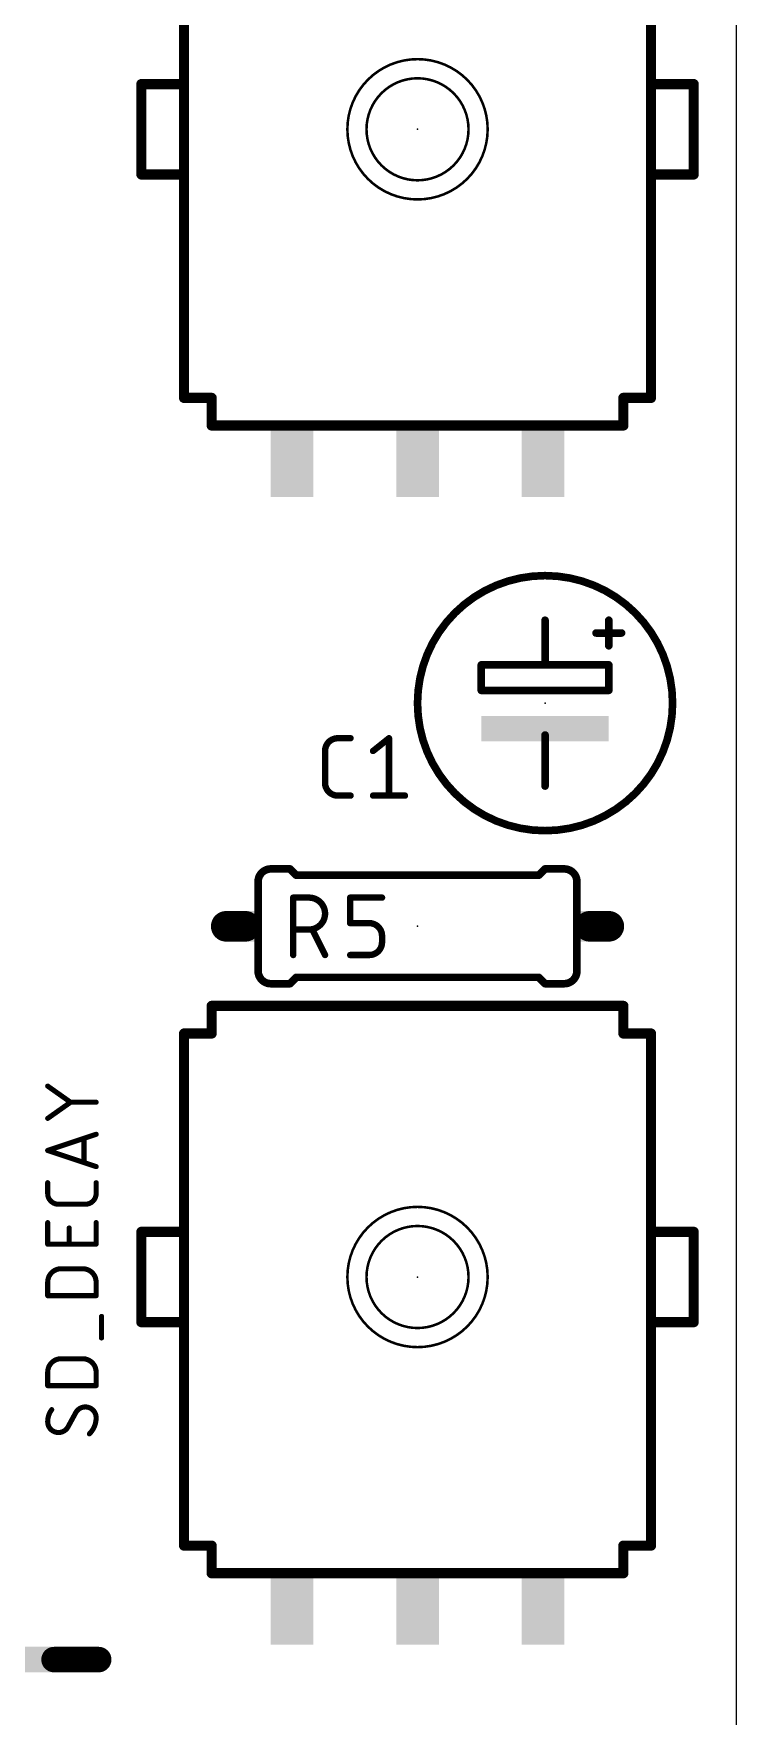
# Model space of a CAD drawing. Extents: x 0 to 81, y 0 to 102.
# Drawn here: x 67.28 to 81.28, y 35.7 to 69.22 of the extents above; entities that cross this region are included whole.
import ezdxf

# ---------------------------------------------------------------- set-up
doc = ezdxf.new("R2010")
doc.units = 0
for name, color, linetype in [('20', 31, 'CONTINUOUS'), ('21', 253, 'CONTINUOUS'), ('23', 53, 'CONTINUOUS'), ('25', 253, 'CONTINUOUS'), ('51', 253, 'CONTINUOUS')]:
    doc.layers.add(name, color=color, linetype=linetype)

# ---------------------------------------------------------------- blocks, each defined once
blk = doc.blocks.new('RECT')
blk.add_solid([(-0.5, -0.5), (0.5, -0.5), (-0.5, 0.5), (0.5, 0.5)])

msp = doc.modelspace()

# ---------------------------------------------------------------- linework, layer by layer
at = {"layer": '20'}
msp.add_line((81.28, 0), (81.28, 99.06), dxfattribs=at)
at = {"layer": '21'}
for points, const_width in [([(74.93, 65.913, 1), (74.93, 68.707, 1), (74.93, 65.913)], 0.0508), ([(74.93, 66.294, 1), (74.93, 68.326, 1), (74.93, 66.294)], 0.0508), ([(70.3308, 65.16, 1), (70.2292, 65.16)], 0.1016), ([(79.6308, 65.16, 1), (79.5292, 65.16)], 0.1016), ([(70.28, 62.0108, 1), (70.28, 61.9092)], 0.1016), ([(70.2292, 61.96, 1), (70.3308, 61.96)], 0.1016), ([(70.8808, 61.96, 1), (70.7792, 61.96)], 0.1016), ([(70.83, 61.9092, 1), (70.83, 62.0108)], 0.1016), ([(79.03, 62.0108, 1), (79.03, 61.9092)], 0.1016), ([(79.0808, 61.96, 1), (78.9792, 61.96)], 0.1016), ([(79.5292, 61.96, 1), (79.6308, 61.96)], 0.1016), ([(79.58, 61.9092, 1), (79.58, 62.0108)], 0.1016), ([(70.83, 61.4608, 1), (70.83, 61.3592)], 0.1016), ([(70.7792, 61.41, 1), (70.8808, 61.41)], 0.1016), ([(78.9792, 61.41, 1), (79.0808, 61.41)], 0.1016), ([(79.03, 61.3592, 1), (79.03, 61.4608)], 0.1016), ([(77.47, 53.34, 1), (77.47, 58.42, 1), (77.47, 53.34)], 0.1524), ([(78.486, 57.3151, 1), (78.486, 57.2389)], 0.0762), ([(78.7781, 57.531, 1), (78.7019, 57.531)], 0.0762), ([(78.7781, 57.277, 1), (78.7019, 57.277)], 0.0762), ([(78.74, 57.3151, 1), (78.74, 57.2389)], 0.0762), ([(78.7019, 57.277, 1), (78.7781, 57.277)], 0.0762), ([(78.74, 57.2389, 1), (78.74, 57.3151)], 0.0762), ([(78.994, 57.2389, 1), (78.994, 57.3151)], 0.0762), ([(78.7019, 57.023, 1), (78.7781, 57.023)], 0.0762), ([(72.009, 52.578, 0.4142), (71.755, 52.324)], 0.1524), ([(72.009, 52.6161, 1), (72.009, 52.5399)], 0.0762), ([(72.009, 52.5399, 1), (72.009, 52.6161)], 0.0762), ([(72.4169, 52.6049, 1), (72.3631, 52.5511)], 0.0762), ([(72.39, 52.5399, 1), (72.39, 52.6161)], 0.0762), ([(77.47, 52.6161, 1), (77.47, 52.5399)], 0.0762), ([(77.4969, 52.5511, 1), (77.4431, 52.6049)], 0.0762), ([(78.105, 52.324, 0.4142), (77.851, 52.578)], 0.1524), ([(77.851, 52.6161, 1), (77.851, 52.5399)], 0.0762), ([(77.851, 52.5399, 1), (77.851, 52.6161)], 0.0762), ([(71.7169, 52.324, 1), (71.7931, 52.324)], 0.0762), ([(72.517, 52.4891, 1), (72.517, 52.4129)], 0.0762), ([(72.4901, 52.4241, 1), (72.5439, 52.4779)], 0.0762), ([(77.3161, 52.4779, 1), (77.3699, 52.4241)], 0.0762), ([(77.343, 52.4129, 1), (77.343, 52.4891)], 0.0762), ([(78.0669, 52.324, 1), (78.1431, 52.324)], 0.0762), ([(71.755, 50.546, 0.4142), (72.009, 50.292)], 0.1524), ([(71.7931, 50.546, 1), (71.7169, 50.546)], 0.0762), ([(77.851, 50.292, 0.4142), (78.105, 50.546)], 0.1524), ([(78.1431, 50.546, 1), (78.0669, 50.546)], 0.0762), ([(72.009, 50.3301, 1), (72.009, 50.2539)], 0.0762), ([(72.009, 50.2539, 1), (72.009, 50.3301)], 0.0762), ([(72.3631, 50.3189, 1), (72.4169, 50.2651)], 0.0762), ([(72.39, 50.2539, 1), (72.39, 50.3301)], 0.0762), ([(72.517, 50.4571, 1), (72.517, 50.3809)], 0.0762), ([(72.5439, 50.3921, 1), (72.4901, 50.4459)], 0.0762), ([(77.3699, 50.4459, 1), (77.3161, 50.3921)], 0.0762), ([(77.343, 50.3809, 1), (77.343, 50.4571)], 0.0762), ([(77.47, 50.3301, 1), (77.47, 50.2539)], 0.0762), ([(77.4431, 50.2651, 1), (77.4969, 50.3189)], 0.0762), ([(77.851, 50.3301, 1), (77.851, 50.2539)], 0.0762), ([(77.851, 50.2539, 1), (77.851, 50.3301)], 0.0762), ([(70.83, 49.9008, 1), (70.83, 49.7992)], 0.1016), ([(70.8808, 49.85, 1), (70.7792, 49.85)], 0.1016), ([(79.0808, 49.85, 1), (78.9792, 49.85)], 0.1016), ([(79.03, 49.7992, 1), (79.03, 49.9008)], 0.1016), ([(70.28, 49.3508, 1), (70.28, 49.2492)], 0.1016), ([(70.3308, 49.3, 1), (70.2292, 49.3)], 0.1016), ([(70.7792, 49.3, 1), (70.8808, 49.3)], 0.1016), ([(70.83, 49.2492, 1), (70.83, 49.3508)], 0.1016), ([(79.03, 49.3508, 1), (79.03, 49.2492)], 0.1016), ([(78.9792, 49.3, 1), (79.0808, 49.3)], 0.1016), ([(79.6308, 49.3, 1), (79.5292, 49.3)], 0.1016), ([(79.58, 49.2492, 1), (79.58, 49.3508)], 0.1016), ([(70.2292, 47.1, 1), (70.3308, 47.1)], 0.1016), ([(79.5292, 47.1, 1), (79.6308, 47.1)], 0.1016), ([(74.93, 43.053, 1), (74.93, 45.847, 1), (74.93, 43.053)], 0.0508), ([(74.93, 43.434, 1), (74.93, 45.466, 1), (74.93, 43.434)], 0.0508), ([(70.3308, 42.3, 1), (70.2292, 42.3)], 0.1016), ([(79.6308, 42.3, 1), (79.5292, 42.3)], 0.1016), ([(70.28, 39.1508, 1), (70.28, 39.0492)], 0.1016), ([(70.2292, 39.1, 1), (70.3308, 39.1)], 0.1016), ([(70.8808, 39.1, 1), (70.7792, 39.1)], 0.1016), ([(70.83, 39.0492, 1), (70.83, 39.1508)], 0.1016), ([(79.03, 39.1508, 1), (79.03, 39.0492)], 0.1016), ([(79.0808, 39.1, 1), (78.9792, 39.1)], 0.1016), ([(79.5292, 39.1, 1), (79.6308, 39.1)], 0.1016), ([(79.58, 39.0492, 1), (79.58, 39.1508)], 0.1016), ([(70.83, 38.6008, 1), (70.83, 38.4992)], 0.1016), ([(70.7792, 38.55, 1), (70.8808, 38.55)], 0.1016), ([(78.9792, 38.55, 1), (79.0808, 38.55)], 0.1016), ([(79.03, 38.4992, 1), (79.03, 38.6008)], 0.1016)]:
    msp.add_lwpolyline(points, format="xyb", dxfattribs=dict(at, const_width=const_width))
for points, const_width in [([(70.28, 61.96), (70.28, 65.16)], 0.2032), ([(79.58, 65.16), (79.58, 61.96)], 0.2032), ([(70.28, 61.96), (70.83, 61.96)], 0.2032), ([(70.83, 61.96), (70.83, 61.41)], 0.2032), ([(79.03, 61.96), (79.58, 61.96)], 0.2032), ([(79.03, 61.41), (79.03, 61.96)], 0.2032), ([(79.03, 61.41), (70.83, 61.41)], 0.2032), ([(78.486, 57.277), (78.74, 57.277)], 0.1524), ([(78.74, 57.531), (78.74, 57.277)], 0.1524), ([(78.74, 57.277), (78.74, 57.023)], 0.1524), ([(78.74, 57.277), (78.994, 57.277)], 0.1524), ([(72.009, 52.578), (72.39, 52.578)], 0.1524), ([(72.517, 52.451), (72.39, 52.578)], 0.1524), ([(77.343, 52.451), (77.47, 52.578)], 0.1524), ([(77.851, 52.578), (77.47, 52.578)], 0.1524), ([(72.517, 52.451), (77.343, 52.451)], 0.1524), ([(72.009, 50.292), (72.39, 50.292)], 0.1524), ([(72.517, 50.419), (72.39, 50.292)], 0.1524), ([(72.517, 50.419), (77.343, 50.419)], 0.1524), ([(77.343, 50.419), (77.47, 50.292)], 0.1524), ([(77.851, 50.292), (77.47, 50.292)], 0.1524), ([(70.83, 49.85), (79.03, 49.85)], 0.2032), ([(70.83, 49.85), (70.83, 49.3)], 0.2032), ([(79.03, 49.3), (79.03, 49.85)], 0.2032), ([(70.83, 49.3), (70.28, 49.3)], 0.2032), ([(70.28, 47.1), (70.28, 49.3)], 0.2032), ([(79.58, 49.3), (79.03, 49.3)], 0.2032), ([(79.58, 49.3), (79.58, 47.1)], 0.2032), ([(70.28, 39.1), (70.28, 42.3)], 0.2032), ([(79.58, 42.3), (79.58, 39.1)], 0.2032), ([(70.28, 39.1), (70.83, 39.1)], 0.2032), ([(70.83, 39.1), (70.83, 38.55)], 0.2032), ([(79.03, 39.1), (79.58, 39.1)], 0.2032), ([(79.03, 38.55), (79.03, 39.1)], 0.2032), ([(79.03, 38.55), (70.83, 38.55)], 0.2032)]:
    msp.add_lwpolyline(points, dxfattribs=dict(at, const_width=const_width))
at = {"layer": '23'}
for p in [(74.93, 67.31), (77.47, 55.88), (74.93, 51.435), (74.93, 44.45)]:
    msp.add_point(p, dxfattribs=at)
at = {"layer": '25'}
for points, const_width in [([(73.3425, 55.1815, 0.4142), (73.0885, 54.9275)], 0.127), ([(73.1203, 54.9275, 1), (73.0568, 54.9275)], 0.0635), ([(73.3425, 55.2133, 1), (73.3425, 55.1497)], 0.0635), ([(73.3425, 55.1497, 1), (73.3425, 55.2133)], 0.0635), ([(73.5965, 55.1497, 1), (73.5965, 55.2133)], 0.0635), ([(74.0249, 54.9523, 1), (74.0646, 54.9027)], 0.0635), ([(74.394, 55.1815, 1), (74.3305, 55.1815)], 0.0635), ([(74.3821, 55.1567, 1), (74.3424, 55.2063)], 0.0635), ([(73.0568, 54.9275, 1), (73.1203, 54.9275)], 0.0635), ([(73.0885, 54.2925, 0.4142), (73.3425, 54.0385)], 0.127), ([(73.1203, 54.2925, 1), (73.0568, 54.2925)], 0.0635), ([(73.0568, 54.2925, 1), (73.1203, 54.2925)], 0.0635), ([(73.3425, 54.0703, 1), (73.3425, 54.0067)], 0.0635), ([(73.3425, 54.0067, 1), (73.3425, 54.0703)], 0.0635), ([(73.5965, 54.0067, 1), (73.5965, 54.0703)], 0.0635), ([(74.0447, 54.0703, 1), (74.0447, 54.0067)], 0.0635), ([(74.3305, 54.0385, 1), (74.394, 54.0385)], 0.0635), ([(74.6797, 54.0067, 1), (74.6797, 54.0703)], 0.0635), ([(72.4535, 52.0383, 1), (72.4535, 51.9748)], 0.0635), ([(72.4853, 52.0065, 1), (72.4218, 52.0065)], 0.0635), ([(72.771, 52.0383, 1), (72.771, 51.9748)], 0.0635), ([(72.771, 51.3715, 1), (72.771, 52.0065)], 0.127), ([(72.771, 51.9748, 1), (72.771, 52.0383)], 0.0635), ([(73.5882, 52.0383, 1), (73.5882, 51.9748)], 0.0635), ([(73.62, 52.0065, 1), (73.5565, 52.0065)], 0.0635), ([(74.2232, 51.9748, 1), (74.2232, 52.0383)], 0.0635), ([(72.4535, 51.4033, 1), (72.4535, 51.3398)], 0.0635), ([(72.771, 51.4033, 1), (72.771, 51.3398)], 0.0635), ([(72.771, 51.3398, 1), (72.771, 51.4033)], 0.0635), ([(72.8629, 51.3857, 1), (72.8061, 51.3573)], 0.0635), ([(73.5882, 51.5303, 1), (73.5882, 51.4667)], 0.0635), ([(73.5565, 51.4985, 1), (73.62, 51.4985)], 0.0635), ([(73.9692, 51.5303, 1), (73.9692, 51.4667)], 0.0635), ([(74.2232, 51.2445, 0.4142), (73.9692, 51.4985)], 0.127), ([(73.9692, 51.4667, 1), (73.9692, 51.5303)], 0.0635), ([(74.255, 51.2445, 1), (74.1915, 51.2445)], 0.0635), ([(73.9692, 50.8635, 0.4142), (74.2232, 51.1175)], 0.127), ([(74.1915, 51.2445, 1), (74.255, 51.2445)], 0.0635), ([(74.255, 51.1175, 1), (74.1915, 51.1175)], 0.0635), ([(74.1915, 51.1175, 1), (74.255, 51.1175)], 0.0635), ([(72.4218, 50.8635, 1), (72.4853, 50.8635)], 0.0635), ([(73.0601, 50.8493, 1), (73.1169, 50.8777)], 0.0635), ([(73.5882, 50.8953, 1), (73.5882, 50.8317)], 0.0635), ([(73.9692, 50.8953, 1), (73.9692, 50.8317)], 0.0635), ([(73.9692, 50.8317, 1), (73.9692, 50.8953)], 0.0635), ([(67.5786, 48.2732, 1), (67.5494, 48.2317)], 0.0508), ([(68.0198, 47.9561, 1), (68.0198, 47.9053)], 0.0508), ([(68.0344, 47.9099, 1), (68.0051, 47.9514)], 0.0508), ([(68.0051, 47.9099, 1), (68.0344, 47.9514)], 0.0508), ([(68.5292, 47.9053, 1), (68.5292, 47.9561)], 0.0508), ([(67.5494, 47.6297, 1), (67.5786, 47.5882)], 0.0508), ([(68.3133, 47.2119, 1), (68.2625, 47.2119)], 0.0508), ([(68.5372, 47.2682, 1), (68.5212, 47.3164)], 0.0508), ([(67.572, 46.9947, 1), (67.556, 46.9465)], 0.0508), ([(67.556, 46.9947, 1), (67.572, 46.9465)], 0.0508), ([(68.2625, 46.7293, 1), (68.3133, 46.7293)], 0.0508), ([(68.5212, 46.6247, 1), (68.5372, 46.6729)], 0.0508), ([(67.5894, 46.3283, 1), (67.5386, 46.3283)], 0.0508), ([(68.5546, 46.3283, 1), (68.5038, 46.3283)], 0.0508), ([(67.564, 46.1138, 0.4142), (67.7785, 45.8993)], 0.1016), ([(67.5894, 46.1138, 1), (67.5386, 46.1138)], 0.0508), ([(67.5386, 46.1138, 1), (67.5894, 46.1138)], 0.0508), ([(67.7785, 45.9247, 1), (67.7785, 45.8739)], 0.0508), ([(67.7785, 45.8739, 1), (67.7785, 45.9247)], 0.0508), ([(68.3147, 45.8993, 0.4142), (68.5292, 46.1138)], 0.1016), ([(68.3147, 45.9247, 1), (68.3147, 45.8739)], 0.0508), ([(68.3147, 45.8739, 1), (68.3147, 45.9247)], 0.0508), ([(68.5546, 46.1138, 1), (68.5038, 46.1138)], 0.0508), ([(68.5038, 46.1138, 1), (68.5546, 46.1138)], 0.0508), ([(67.5894, 45.5333, 1), (67.5386, 45.5333)], 0.0508), ([(68.5546, 45.5333, 1), (68.5038, 45.5333)], 0.0508), ([(68.0184, 45.4261, 1), (67.9676, 45.4261)], 0.0508), ([(67.564, 45.1297, 1), (67.564, 45.0789)], 0.0508), ([(67.5386, 45.1043, 1), (67.5894, 45.1043)], 0.0508), ([(67.9676, 45.1043, 1), (68.0184, 45.1043)], 0.0508), ([(68.5038, 45.1043, 1), (68.5546, 45.1043)], 0.0508), ([(68.5292, 45.0789, 1), (68.5292, 45.1297)], 0.0508), ([(67.8321, 44.6144, 0.4142), (67.564, 44.3463)], 0.1016), ([(67.8321, 44.6398, 1), (67.8321, 44.589)], 0.0508), ([(67.8321, 44.589, 1), (67.8321, 44.6398)], 0.0508), ([(68.5292, 44.3463, 0.4142), (68.2611, 44.6144)], 0.1016), ([(68.2611, 44.6398, 1), (68.2611, 44.589)], 0.0508), ([(68.2611, 44.589, 1), (68.2611, 44.6398)], 0.0508), ([(67.5894, 44.3463, 1), (67.5386, 44.3463)], 0.0508), ([(67.5386, 44.3463, 1), (67.5894, 44.3463)], 0.0508), ([(68.5546, 44.3463, 1), (68.5038, 44.3463)], 0.0508), ([(68.5038, 44.3463, 1), (68.5546, 44.3462)], 0.0508), ([(67.564, 44.1035, 1), (67.564, 44.0527)], 0.0508), ([(67.5386, 44.0781, 1), (67.5894, 44.0781)], 0.0508), ([(68.5038, 44.0781, 1), (68.5546, 44.0781)], 0.0508), ([(68.5292, 44.0527, 1), (68.5292, 44.1035)], 0.0508), ([(68.6618, 43.6646, 1), (68.611, 43.6646)], 0.0508), ([(68.611, 43.2357, 1), (68.6618, 43.2357)], 0.0508), ([(67.8321, 42.8221, 0.4142), (67.564, 42.554)], 0.1016), ([(67.5894, 42.554, 1), (67.5386, 42.554)], 0.0508), ([(67.5386, 42.554, 1), (67.5894, 42.554)], 0.0508), ([(67.8321, 42.8475, 1), (67.8321, 42.7967)], 0.0508), ([(67.8321, 42.7967, 1), (67.8321, 42.8475)], 0.0508), ([(68.5292, 42.554, 0.4142), (68.2611, 42.8221)], 0.1016), ([(68.2611, 42.8475, 1), (68.2611, 42.7967)], 0.0508), ([(68.2611, 42.7967, 1), (68.2611, 42.8475)], 0.0508), ([(68.5546, 42.554, 1), (68.5038, 42.554)], 0.0508), ([(68.5038, 42.554, 1), (68.5546, 42.554)], 0.0508), ([(67.564, 42.3113, 1), (67.564, 42.2605)], 0.0508), ([(67.5386, 42.2859, 1), (67.5894, 42.2859)], 0.0508), ([(68.5038, 42.2859, 1), (68.5546, 42.2859)], 0.0508), ([(68.5292, 42.2605, 1), (68.5292, 42.3113)], 0.0508), ([(68.3147, 41.862, 0.2656), (68.127, 41.7548)], 0.1016), ([(68.5292, 41.6475, 0.4142), (68.3147, 41.862)], 0.1016), ([(68.3147, 41.8874, 1), (68.3147, 41.8366)], 0.0508), ([(68.3147, 41.8366, 1), (68.3147, 41.8874)], 0.0508), ([(67.6444, 41.8084, 0.1623), (67.564, 41.5671)], 0.1016), ([(67.564, 41.5671, 0.4142), (67.7785, 41.3526)], 0.1016), ([(67.5894, 41.5671, 1), (67.5386, 41.5671)], 0.0508), ([(67.5386, 41.5671, 1), (67.5894, 41.5671)], 0.0508), ([(67.6648, 41.7932, 1), (67.6241, 41.8236)], 0.0508), ([(68.1051, 41.7677, 1), (68.1489, 41.7419)], 0.0508), ([(68.1493, 41.7426, 1), (68.1047, 41.7669)], 0.0508), ([(68.3951, 41.3258, 0.2), (68.5292, 41.6475)], 0.1016), ([(68.5546, 41.6475, 1), (68.5038, 41.6475)], 0.0508), ([(68.5038, 41.6475, 1), (68.5546, 41.6475)], 0.0508), ([(67.7785, 41.3526, 0.2656), (67.9662, 41.4599)], 0.1016), ([(67.7785, 41.378, 1), (67.7785, 41.3272)], 0.0508), ([(67.7785, 41.3272, 1), (67.7785, 41.378)], 0.0508), ([(67.9439, 41.472, 1), (67.9885, 41.4477)], 0.0508), ([(67.988, 41.447, 1), (67.9443, 41.4727)], 0.0508), ([(68.3773, 41.3438, 1), (68.413, 41.3078)], 0.0508)]:
    msp.add_lwpolyline(points, format="xyb", dxfattribs=dict(at, const_width=const_width))
for points, const_width in [([(73.0885, 54.2925), (73.0885, 54.9275)], 0.127), ([(73.3425, 55.1815), (73.5965, 55.1815)], 0.127), ([(74.0447, 54.9275), (74.3622, 55.1815)], 0.127), ([(74.3622, 55.1815), (74.3622, 54.0385)], 0.127), ([(73.5965, 54.0385), (73.3425, 54.0385)], 0.127), ([(74.0447, 54.0385), (74.6797, 54.0385)], 0.127), ([(72.4535, 50.8635), (72.4535, 52.0065)], 0.127), ([(72.4535, 52.0065), (72.771, 52.0065)], 0.127), ([(73.5882, 51.4985), (73.5882, 52.0065)], 0.127), ([(73.5882, 52.0065), (74.2232, 52.0065)], 0.127), ([(72.771, 51.3715), (72.4535, 51.3715)], 0.127), ([(73.0885, 50.8635), (72.8345, 51.3715)], 0.127), ([(73.9692, 51.4985), (73.5882, 51.4985)], 0.127), ([(74.2232, 51.1175), (74.2232, 51.2445)], 0.127), ([(73.5882, 50.8635), (73.9692, 50.8635)], 0.127), ([(68.0198, 47.9307), (67.564, 48.2524)], 0.1016), ([(67.564, 47.609), (68.0198, 47.9307)], 0.1016), ([(68.5292, 47.9307), (68.0198, 47.9307)], 0.1016), ([(67.564, 46.9706), (68.5292, 47.2923)], 0.1016), ([(68.2879, 47.2119), (68.2879, 46.7293)], 0.1016), ([(68.5292, 46.6488), (67.564, 46.9706)], 0.1016), ([(67.564, 46.1138), (67.564, 46.3283)], 0.1016), ([(68.5292, 46.3283), (68.5292, 46.1138)], 0.1016), ([(68.3147, 45.8993), (67.7785, 45.8993)], 0.1016), ([(67.564, 45.1043), (67.564, 45.5333)], 0.1016), ([(68.5292, 45.5333), (68.5292, 45.1043)], 0.1016), ([(67.993, 45.1043), (67.993, 45.4261)], 0.1016), ([(68.5292, 45.1043), (67.564, 45.1043)], 0.1016), ([(67.8321, 44.6144), (68.2611, 44.6144)], 0.1016), ([(67.564, 44.0781), (67.564, 44.3463)], 0.1016), ([(68.5292, 44.3463), (68.5292, 44.0781)], 0.1016), ([(68.5292, 44.0781), (67.564, 44.0781)], 0.1016), ([(68.6364, 43.2357), (68.6364, 43.6646)], 0.1016), ([(67.564, 42.2859), (67.564, 42.554)], 0.1016), ([(67.8321, 42.8221), (68.2611, 42.8221)], 0.1016), ([(68.5292, 42.554), (68.5292, 42.2859)], 0.1016), ([(68.5292, 42.2859), (67.564, 42.2859)], 0.1016), ([(68.127, 41.7548), (67.9662, 41.4599)], 0.1016)]:
    msp.add_lwpolyline(points, dxfattribs=dict(at, const_width=const_width))
at = {"layer": '51'}
for points, const_width in [([(70.28, 61.96), (70.28, 72.16)], 0.2032), ([(79.58, 72.16), (79.58, 61.96)], 0.2032), ([(70.18, 68.21), (69.43, 68.21)], 0.2032), ([(69.43, 68.21), (69.43, 66.41)], 0.2032), ([(80.43, 68.21), (79.68, 68.21)], 0.2032), ([(80.43, 66.41), (80.43, 68.21)], 0.2032), ([(69.43, 66.41), (70.18, 66.41)], 0.2032), ([(79.68, 66.41), (80.43, 66.41)], 0.2032), ([(77.47, 57.531), (77.47, 56.642)], 0.1524), ([(77.47, 56.642), (76.2, 56.642)], 0.1524), ([(76.2, 56.642), (76.2, 56.134)], 0.1524), ([(78.74, 56.642), (77.47, 56.642)], 0.1524), ([(78.74, 56.134), (78.74, 56.642)], 0.1524), ([(76.2, 56.134), (78.74, 56.134)], 0.1524), ([(77.47, 55.245), (77.47, 54.229)], 0.1524), ([(71.755, 52.324), (71.755, 50.546)], 0.1524), ([(78.105, 52.324), (78.105, 50.546)], 0.1524), ([(71.501, 51.435), (71.12, 51.435)], 0.6096), ([(78.74, 51.435), (78.359, 51.435)], 0.6096), ([(70.28, 39.1), (70.28, 49.3)], 0.2032), ([(79.58, 49.3), (79.58, 39.1)], 0.2032), ([(70.18, 45.35), (69.43, 45.35)], 0.2032), ([(69.43, 45.35), (69.43, 43.55)], 0.2032), ([(80.43, 45.35), (79.68, 45.35)], 0.2032), ([(80.43, 43.55), (80.43, 45.35)], 0.2032), ([(69.43, 43.55), (70.18, 43.55)], 0.2032), ([(79.68, 43.55), (80.43, 43.55)], 0.2032), ([(68.58, 36.83), (67.691, 36.83)], 0.508)]:
    msp.add_lwpolyline(points, dxfattribs=dict(at, const_width=const_width))
for points, const_width in [([(69.43, 68.2608, 1), (69.43, 68.1592)], 0.1016), ([(69.4808, 68.21, 1), (69.3792, 68.21)], 0.1016), ([(70.18, 68.1592, 1), (70.18, 68.2608)], 0.1016), ([(79.68, 68.2608, 1), (79.68, 68.1592)], 0.1016), ([(80.4808, 68.21, 1), (80.3792, 68.21)], 0.1016), ([(80.43, 68.1592, 1), (80.43, 68.2608)], 0.1016), ([(69.43, 66.4608, 1), (69.43, 66.3592)], 0.1016), ([(69.3792, 66.41, 1), (69.4808, 66.41)], 0.1016), ([(70.18, 66.3592, 1), (70.18, 66.4608)], 0.1016), ([(79.68, 66.4608, 1), (79.68, 66.3592)], 0.1016), ([(80.3792, 66.41, 1), (80.4808, 66.41)], 0.1016), ([(80.43, 66.3592, 1), (80.43, 66.4608)], 0.1016), ([(70.2292, 61.96, 1), (70.3308, 61.96)], 0.1016), ([(79.5292, 61.96, 1), (79.6308, 61.96)], 0.1016), ([(77.5081, 57.531, 1), (77.4319, 57.531)], 0.0762), ([(76.2, 56.6801, 1), (76.2, 56.6039)], 0.0762), ([(76.2381, 56.642, 1), (76.1619, 56.642)], 0.0762), ([(77.47, 56.6801, 1), (77.47, 56.6039)], 0.0762), ([(77.4319, 56.642, 1), (77.5081, 56.642)], 0.0762), ([(77.47, 56.6039, 1), (77.47, 56.6801)], 0.0762), ([(78.7781, 56.642, 1), (78.7019, 56.642)], 0.0762), ([(78.74, 56.6039, 1), (78.74, 56.6801)], 0.0762), ([(76.2, 56.1721, 1), (76.2, 56.0959)], 0.0762), ([(76.1619, 56.134, 1), (76.2381, 56.134)], 0.0762), ([(78.7019, 56.134, 1), (78.7781, 56.134)], 0.0762), ([(78.74, 56.0959, 1), (78.74, 56.1721)], 0.0762), ([(77.5081, 55.245, 1), (77.4319, 55.245)], 0.0762), ([(77.4319, 54.229, 1), (77.5081, 54.229)], 0.0762), ([(71.7931, 52.324, 1), (71.7169, 52.324)], 0.0762), ([(78.1431, 52.324, 1), (78.0669, 52.324)], 0.0762), ([(71.12, 51.5874, 1), (71.12, 51.2826)], 0.3048), ([(71.501, 51.2826, 1), (71.501, 51.5874)], 0.3048), ([(78.359, 51.5874, 1), (78.359, 51.2826)], 0.3048), ([(78.74, 51.2826, 1), (78.74, 51.5874)], 0.3048), ([(71.7169, 50.546, 1), (71.7931, 50.546)], 0.0762), ([(78.0669, 50.546, 1), (78.1431, 50.546)], 0.0762), ([(70.3308, 49.3, 1), (70.2292, 49.3)], 0.1016), ([(79.6308, 49.3, 1), (79.5292, 49.3)], 0.1016), ([(69.43, 45.4008, 1), (69.43, 45.2992)], 0.1016), ([(69.4808, 45.35, 1), (69.3792, 45.35)], 0.1016), ([(70.18, 45.2992, 1), (70.18, 45.4008)], 0.1016), ([(79.68, 45.4008, 1), (79.68, 45.2992)], 0.1016), ([(80.4808, 45.35, 1), (80.3792, 45.35)], 0.1016), ([(80.43, 45.2992, 1), (80.43, 45.4008)], 0.1016), ([(69.43, 43.6008, 1), (69.43, 43.4992)], 0.1016), ([(69.3792, 43.55, 1), (69.4808, 43.55)], 0.1016), ([(70.18, 43.4992, 1), (70.18, 43.6008)], 0.1016), ([(79.68, 43.6008, 1), (79.68, 43.4992)], 0.1016), ([(80.3792, 43.55, 1), (80.4808, 43.55)], 0.1016), ([(80.43, 43.4992, 1), (80.43, 43.6008)], 0.1016), ([(70.2292, 39.1, 1), (70.3308, 39.1)], 0.1016), ([(79.5292, 39.1, 1), (79.6308, 39.1)], 0.1016), ([(67.691, 36.957, 1), (67.691, 36.703)], 0.254), ([(68.58, 36.703, 1), (68.58, 36.957)], 0.254)]:
    msp.add_lwpolyline(points, format="xyb", dxfattribs=dict(at, const_width=const_width))

# ---------------------------------------------------------------- block references
at = {"layer": '21', "xscale": 0.635, "yscale": 0.508}
msp.add_blockref('RECT', (67.3735, 36.83), dxfattribs=at)
at = {"layer": '51', "xscale": 0.85, "yscale": 1.325}
for p in [(72.43, 60.6475), (74.93, 60.6475), (77.43, 60.6475), (72.43, 37.7875), (74.93, 37.7875), (77.43, 37.7875)]:
    msp.add_blockref('RECT', p, dxfattribs=at)
at = {"layer": '51'}
for p, xscale, yscale, rotation in [((77.47, 55.372), 0.508, 2.54, 270), ((71.628, 51.435), 0.254, 0.6096, 180), ((78.232, 51.435), 0.254, 0.6096, 180)]:
    msp.add_blockref('RECT', p, dxfattribs=dict(at, xscale=xscale, yscale=yscale, rotation=rotation))

doc.saveas('drawing.dxf')
